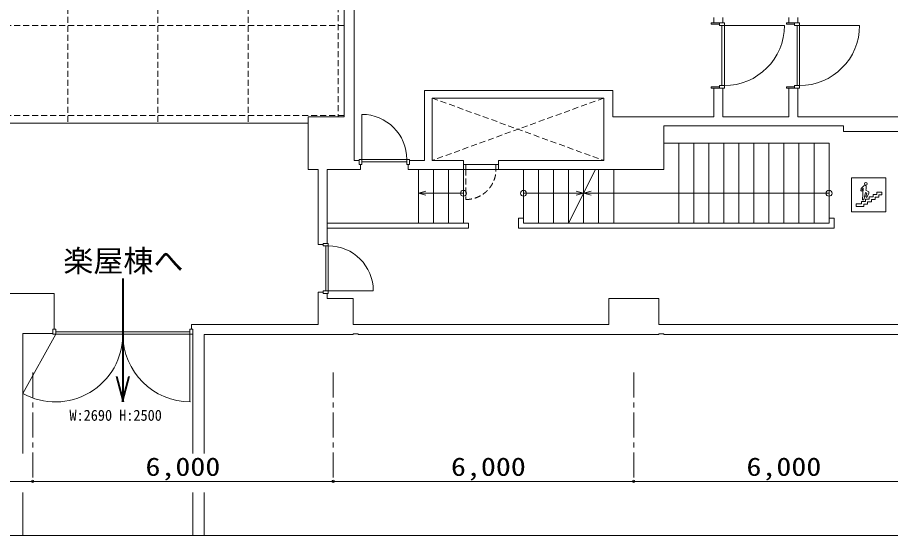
# Model space of a CAD drawing. Units: millimetres, scale not verified. Extents: x -27622 to 28378, y -25776 to 13441.
# Drawn here: x -8743 to 8711, y -25759 to -15406 of the extents above; entities that cross this region are included whole.
import ezdxf
from ezdxf.enums import TextEntityAlignment as Align

# ---------------------------------------------------------------- set-up
doc = ezdxf.new("R2010")
doc.units = ezdxf.units.MM
doc.header["$LTSCALE"] = 100
doc.linetypes.add('CHAIN1', pattern=[8, 5, -1, 1, -1])
doc.linetypes.add('DASHED1', pattern=[1.8, 1.2, -0.6])
for name, color, linetype, lineweight in [('0-0', 7, 'Continuous', 18), ('0-1', 4, 'Continuous', 18), ('D-E', 7, 'Continuous', 18), ('F-F', 7, 'Continuous', 18)]:
    doc.layers.add(name, color=color, linetype=linetype, lineweight=lineweight)
doc.layers.add('0-A', color=7, linetype='Continuous')
doc.styles.add('HGｺﾞｼｯｸE', font='')
doc.styles.add('ＭＳ ゴシック', font='')
doc.styles.get('HGｺﾞｼｯｸE').set_extended_font_data('HGｺﾞｼｯｸE')
doc.styles.get('ＭＳ ゴシック').set_extended_font_data('MS Gothic')

msp = doc.modelspace()

# ---------------------------------------------------------------- linework, layer by layer
at = {"layer": '0-0'}
for p, q in [((-2009.6, -18262.7), (-2009.6, -14212.9)), ((-2209.8, -17391.7), (-2209.8, -15214.1)), ((5128.5, -15515.8), (5128.5, -15540.8)), ((5178.9, -15405.6), (5178.9, -15515.8)), ((5178.9, -15515.8), (5359.1, -15515.8)), ((5289.4, -15565.8), (5289.4, -15515.8)), ((5389.6, -15515.8), (5289.4, -15515.8)), ((5359.1, -15405.6), (5359.1, -15515.8)), ((5389.6, -15565.8), (5389.6, -15515.8)), ((6630.3, -15515.8), (6630.3, -15540.8)), ((6680.7, -15405.7), (6680.7, -15515.8)), ((6680.7, -15515.8), (6860.9, -15515.8)), ((6791.2, -15565.8), (6791.2, -15515.8)), ((6891.3, -15515.8), (6791.2, -15515.8)), ((6860.9, -15405.6), (6860.9, -15515.8)), ((6891.3, -15565.8), (6891.3, -15515.8)), ((5128.5, -15540.8), (5289.4, -15540.8)), ((5289.4, -15565.8), (5389.6, -15565.8)), ((5339.5, -16767.3), (5339.5, -15565.8)), ((5389.6, -16767.3), (5389.6, -15565.8)), ((5389.6, -15565.8), (6591, -15565.8)), ((6630.3, -15540.8), (6791.2, -15540.8)), ((6791.2, -15565.8), (6891.3, -15565.8)), ((6841.3, -16767.3), (6841.3, -15565.8)), ((6891.3, -16767.3), (6891.3, -15565.8)), ((6891.3, -15565.8), (8092.8, -15565.8)), ((-602.9, -16866.1), (-452.7, -16866.1)), ((-602.9, -18262.7), (-602.9, -16866.1)), ((2976.4, -16866.1), (3156.6, -16866.1)), ((3156.6, -17391.7), (3156.6, -16866.1)), ((5128.5, -16792.3), (5128.5, -16817.3)), ((5128.5, -16817.3), (5289.4, -16817.3)), ((5178.9, -16817.3), (5359.2, -16817.3)), ((5178.9, -16817.3), (5179, -17391.7)), ((5389.6, -16817.3), (5289.4, -16817.3)), ((5359.2, -16817.3), (5359.2, -17391.7)), ((6630.3, -16792.3), (6630.3, -16817.3)), ((6630.3, -16817.3), (6791.2, -16817.3)), ((6680.7, -16817.3), (6860.9, -16817.3)), ((6680.7, -16817.3), (6680.7, -17391.7)), ((6891.3, -16817.3), (6791.2, -16817.3)), ((6860.9, -16817.3), (6861, -17391.7)), ((-452.7, -18262.7), (-452.7, -17016.3)), ((-2930.6, -17391.7), (-2209.8, -17391.7)), ((-2930.6, -17391.7), (-2930.6, -18442.9)), ((-1859.4, -18242.7), (-1859.4, -17341.6)), ((3156.6, -17391.7), (4177.8, -17391.7)), ((4177.8, -17391.7), (5179, -17391.7)), ((5359.2, -17391.7), (6680.7, -17391.7)), ((6861, -17391.7), (8983.5, -17391.7)), ((-13142.8, -17516.8), (-2930.6, -17516.8)), ((4177.8, -18442.9), (4177.8, -17571.9)), ((4177.8, -17571.9), (7772.1, -17571.9)), ((7772.1, -17682), (7772.1, -17571.9)), ((7772.1, -17682), (8983.5, -17682)), ((4177.8, -17917.3), (7481.7, -17917.3)), ((4478.2, -19519.2), (4478.2, -17917.3)), ((4778.5, -19519.2), (4778.5, -17917.3)), ((5078.9, -19519.2), (5078.9, -17917.3)), ((5379.2, -19519.2), (5379.2, -17917.3)), ((5679.6, -19519.2), (5679.6, -17917.3)), ((5979.9, -19519.2), (5979.9, -17917.3)), ((6280.3, -19519.2), (6280.3, -17917.3)), ((6580.7, -19519.2), (6580.7, -17917.3)), ((6881, -19519.2), (6881, -17917.3)), ((7181.4, -19519.2), (7181.4, -17917.3)), ((7481.7, -19519.2), (7481.7, -17917.3)), ((-2009.6, -18262.7), (-1909.4, -18262.7)), ((-1859.4, -18242.7), (-1909.4, -18242.7)), ((-1909.4, -18262.7), (-1909.4, -18342.8)), ((-1859.4, -18342.8), (-1859.4, -18242.7)), ((-1859.4, -18242.7), (-958.3, -18242.7)), ((-958.3, -18292.8), (-1859.4, -18292.8)), ((-958.3, -18242.7), (-908.2, -18242.7)), ((-958.3, -18342.8), (-958.3, -18242.7)), ((-908.2, -18342.8), (-908.2, -18242.7)), ((-908.2, -18262.7), (-908.2, -18342.8)), ((-908.2, -18262.7), (-602.9, -18262.7)), ((-452.7, -18262.7), (173, -18262.7)), ((173, -18442.9), (173, -18263)), ((873.9, -18262.7), (2976.4, -18262.7)), ((873.9, -18443), (873.9, -18263)), ((-2730.4, -18442.9), (-2930.6, -18442.9)), ((-2730.4, -18442.9), (-2730.4, -19944.7)), ((-2550.2, -18442.9), (-1884.4, -18442.9)), ((-2550.2, -18442.9), (-2550.2, -19919.7)), ((-1884.4, -18342.8), (-1909.4, -18342.8)), ((-1884.4, -18342.8), (-1884.4, -18442.9)), ((-958.3, -18342.8), (-908.2, -18342.8)), ((-933.3, -18342.8), (-933.3, -18442.9)), ((-933.3, -18342.8), (-908.2, -18342.8)), ((173, -18442.9), (-933.3, -18442.9)), ((-728, -19519.2), (-728, -18442.9)), ((-427.7, -19519.2), (-427.7, -18442.9)), ((-127.3, -19519.2), (-127.3, -18442.9)), ((223.1, -18342.8), (173, -18342.8)), ((173, -18342.8), (173, -18442.9)), ((173, -18442.9), (173, -19519.2)), ((823.8, -18342.8), (223.1, -18342.8)), ((223.1, -18442.9), (823.8, -18442.9)), ((3076.5, -18442.9), (873.9, -18442.9)), ((1374.5, -18442.9), (1374.5, -19519.2)), ((1674.8, -19519.2), (1674.8, -18442.9)), ((1975.2, -19519.2), (1975.2, -18442.9)), ((2275.5, -19519.2), (2275.5, -18442.9)), ((2813.7, -18442.9), (2275.5, -19519.2)), ((2575.9, -19519.2), (2575.9, -18442.9)), ((2876.3, -19519.2), (2876.3, -18442.9)), ((3076.5, -18442.9), (4177.8, -18442.9)), ((3176.6, -19519.2), (3176.6, -18442.9)), ((-577.8, -18878.3), (-728, -18918.5)), ((173, -18918.5), (-728, -18918.5)), ((-704.9, -18918.5), (-728, -18918.5)), ((-577.8, -18958.8), (-728, -18918.5)), ((2425.7, -18878.3), (2575.9, -18918.5)), ((2425.7, -18958.8), (2575.9, -18918.5)), ((2726.1, -18878.3), (2575.9, -18918.5)), ((2726.1, -18958.8), (2575.9, -18918.5)), ((7481.7, -18918.5), (2599, -18918.5)), ((273.2, -19519.2), (-2550.2, -19519.2)), ((273.2, -19519.2), (273.2, -19619.3)), ((1274.4, -19419.1), (1274.4, -19619.3)), ((1374.5, -19419.1), (1274.4, -19419.1)), ((2275.5, -19519.2), (1374.5, -19519.2)), ((7481.7, -19519.2), (2275.5, -19519.2)), ((7581.8, -19419.1), (7481.7, -19419.1)), ((7581.8, -19619.3), (7581.8, -19419.1)), ((1274.4, -19619.3), (7581.8, -19619.3)), ((-2630.3, -19944.7), (-2730.4, -19944.7)), ((-2630.3, -19969.8), (-2630.3, -19919.7)), ((-2630.3, -19919.7), (-2530.2, -19919.7)), ((-2630.3, -19944.7), (-2630.3, -19919.7)), ((-2550.2, -19919.7), (-2630.3, -19919.7)), ((-2630.3, -19969.8), (-2530.2, -19969.8)), ((-2580.2, -19969.8), (-2580.2, -20870.8)), ((-2530.2, -19969.8), (-2530.2, -19919.7)), ((-2530.2, -19969.8), (-2530.2, -20870.8)), ((-6645.1, -20621.8), (-6645.1, -23084.6)), ((-6635.1, -20621.8), (-6635.1, -23084.6)), ((-6625, -20621.8), (-6625, -23084.6)), ((-2630.3, -20895.9), (-2730.4, -20895.9)), ((-2730.4, -20895.9), (-2730.4, -21021)), ((-2630.3, -20870.8), (-2630.3, -20920.9)), ((-2630.3, -20870.8), (-2530.2, -20870.8)), ((-2630.3, -20895.9), (-2630.3, -20920.9)), ((-2630.3, -20920.9), (-2530.2, -20920.9)), ((-2550.2, -20920.9), (-2630.3, -20920.9)), ((-2550.2, -20920.9), (-2550.2, -21021)), ((-2530.2, -20870.8), (-2530.2, -20920.9)), ((-2530.2, -20870.8), (-1629.1, -20870.8)), ((-2730.4, -21021), (-2730.4, -21541.6)), ((-2029.6, -21021), (-2550.2, -21021)), ((-2029.6, -21541.6), (-2029.6, -21021)), ((3076.5, -21021), (3076.5, -21541.6)), ((4077.7, -21021), (3076.5, -21021)), ((4077.7, -21541.6), (4077.7, -21021)), ((-7976.6, -21636.7), (-8036.7, -21636.7)), ((-8036.7, -21736.9), (-8036.7, -21636.7)), ((-8006.7, -21636.7), (-8036.7, -21636.7)), ((-8036.7, -21721.8), (-8036.7, -21636.7)), ((-8036.7, -21721.8), (-8036.7, -21636.7)), ((-7976.6, -21636.7), (-7976.6, -21736.9)), ((-5293.5, -21636.7), (-5233.4, -21636.7)), ((-5293.5, -21636.7), (-5293.5, -21736.9)), ((-5263.4, -21636.7), (-5263.4, -21541.6)), ((-5263.4, -21541.6), (-2730.4, -21541.6)), ((-5263.4, -21636.7), (-5233.4, -21636.7)), ((-5258.4, -21636.7), (-5233.4, -21636.7)), ((-5233.4, -21736.9), (-5233.4, -21636.7)), ((-5233.4, -24117.8), (-5233.4, -21636.7)), ((-2029.6, -21541.6), (3076.5, -21541.6)), ((4077.7, -21541.6), (9204.7, -21541.6)), ((-8637.4, -21721.8), (-8036.7, -21721.8)), ((-8637.4, -24117.8), (-8637.4, -21721.8)), ((-7976.6, -21736.9), (-8637.4, -22921.5)), ((-7976.6, -21736.9), (-8036.7, -21736.9)), ((-7976.6, -21686.8), (-5293.5, -21686.8)), ((-7976.6, -21736.9), (-5293.5, -21736.9)), ((-5293.5, -21736.9), (-5233.4, -21736.9)), ((-5293.5, -21736.9), (-5293.5, -23088.5)), ((-5233.4, -21736.9), (-5258.4, -21736.9)), ((-5013.1, -21741.9), (-2029.6, -21741.9)), ((-5013.1, -24117.8), (-5013.1, -21741.9)), ((-2029.6, -21729.9), (-1929.5, -21729.9)), ((-2029.6, -21729.9), (-2029.6, -21741.9)), ((-1929.5, -21729.9), (-1929.5, -21741.9)), ((-1929.5, -21741.9), (4077.7, -21741.9)), ((4077.7, -21729.9), (4077.7, -21741.9)), ((4177.8, -21741.9), (12497.5, -21741.9)), ((-6769.2, -22584), (-6635.1, -23084.6)), ((-6759.5, -22581.4), (-6625.4, -23082)), ((-6749.8, -22578.8), (-6615.7, -23079.4)), ((-6520.3, -22578.8), (-6654.4, -23079.4)), ((-6510.6, -22581.4), (-6644.7, -23082)), ((-6500.9, -22584), (-6635.1, -23084.6)), ((-8637.4, -25759.4), (-8637.4, -24899.3)), ((-5233.4, -25759.4), (-5233.4, -24899.3)), ((-5013.1, -25759.4), (-5013.1, -24899.3))]:
    msp.add_line(p, q, dxfattribs=at)
at = {"layer": '0-0', "linetype": 'DASHED1'}
for p, q in [((-452.7, -17016.3), (2976.4, -18262.7)), ((2976.4, -17016.3), (-452.7, -18262.7)), ((223.1, -18442.9), (223.1, -19043.7))]:
    msp.add_line(p, q, dxfattribs=at)
at = {"layer": '0-0'}
for points in [[(5289.4, -15540.8), (5289.4, -15515.8), (5128.5, -15515.8)], [(6791.2, -15540.8), (6791.2, -15515.8), (6630.3, -15515.8)], [(-452.7, -16866.1), (2751.1, -16866.1), (2976.4, -16866.1)], [(5289.4, -16767.3), (5289.4, -16817.3), (5289.4, -16792.3), (5128.5, -16792.3)], [(5289.4, -16767.3), (5389.6, -16767.3), (5389.6, -16817.3)], [(6791.2, -16767.3), (6791.2, -16817.3), (6791.2, -16792.3), (6630.3, -16792.3)], [(6791.2, -16767.3), (6891.3, -16767.3), (6891.3, -16817.3)], [(-452.7, -17016.3), (2751.1, -17016.3), (2976.4, -17016.3), (2976.4, -18262.7)], [(-1859.4, -18342.8), (-1909.4, -18342.8), (-1909.4, -18242.7)], [(173, -18442.9), (223.1, -18442.9), (223.1, -18342.8)], [(2599, -18918.5), (2575.9, -18918.5), (1374.5, -18918.5)], [(273.2, -19619.3), (264.7, -19619.3), (-2550.2, -19619.3)], [(-8006.7, -21636.7), (-8006.7, -20920.9), (-8937.8, -20920.9)], [(4077.7, -21729.9), (4177.8, -21729.9), (4177.8, -21741.9)]]:
    msp.add_lwpolyline(points, dxfattribs=at)
msp.add_lwpolyline([(873.9, -18342.8), (823.8, -18342.8), (823.8, -18442.9), (873.9, -18442.9)], close=True, dxfattribs=at)
for centre in [(173, -18918.5), (1374.5, -18918.5), (7481.7, -18918.5)]:
    msp.add_circle(centre, 59.8, dxfattribs=at)
for centre, radius, start, end in [((5389.6, -15565.8), 1201.4, 270, 0), ((6891.3, -15565.8), 1201.4, 270, 0), ((-1859.4, -18242.7), 901.1, 0, 90), ((-2530.2, -20870.8), 901.1, 0, 90), ((-7986.7, -21736.9), 1351.6, 241.218, 0), ((-5283.4, -21736.9), 1351.6, 180, 270)]:
    msp.add_arc(centre, radius, start, end, dxfattribs=at)
at = {"layer": '0-0', "linetype": 'DASHED1'}
msp.add_arc((223.1, -18442.9), 600.7, 270, 0, dxfattribs=at)
at = {"layer": '0-1', "linetype": 'DASHED1'}
for p, q in [((-7736.4, 4409.2), (-7736.4, -17516.8)), ((-5934.2, 4409.2), (-5934.2, -17516.8)), ((-4132.1, 4409.2), (-4132.1, -17516.8)), ((-2329.9, 4259.1), (-2329.9, -17391.7)), ((-2209.8, -15564.5), (-13142.8, -15564.5)), ((-2209.8, -17366.7), (-13142.8, -17366.7))]:
    msp.add_line(p, q, dxfattribs=at)
at = {"layer": '0-1', "linetype": 'CHAIN1'}
for p, q in [((-8437.2, -22497.8), (-8437.2, -24676.4)), ((-2430, -22497.8), (-2430, -24676.4)), ((3577.1, -22497.8), (3577.1, -24676.4))]:
    msp.add_line(p, q, dxfattribs=at)
at = {"layer": '0-1'}
msp.add_line((3577.1, -24676.4), (9584.2, -24676.4), dxfattribs=at)
msp.add_lwpolyline([(-14444.3, -24676.4), (-8437.2, -24676.4), (-2430, -24676.4), (3577.1, -24676.4)], dxfattribs=at)
for centre in [(-8437.2, -24676.4), (-2430, -24676.4), (3577.1, -24676.4)]:
    msp.add_circle(centre, 25, dxfattribs=at)
at = {"layer": 'D-E'}
for points in [[(8614.6, -19291.5), (7932.1, -19291.5), (7932.1, -18609), (8614.6, -18609)], [(8535.2, -18897.9), (8438.3, -18897.9), (8438.3, -18944.4), (8361.8, -18944.4), (8361.8, -18991.2), (8285.5, -18991.2), (8285.5, -19037.4), (8209.3, -19037.4), (8209.3, -19083.6), (8133, -19083.6), (8133, -19130.1), (8022.6, -19130.1), (8022.6, -19185.9), (8175.2, -19185.9), (8175.2, -19139.4), (8251.4, -19139.4), (8251.4, -19092.9), (8327.7, -19092.9), (8327.7, -19046.4), (8403.8, -19046.4), (8403.8, -19000.2), (8480.3, -19000.2), (8480.3, -18953.7), (8535.2, -18953.7)]]:
    msp.add_lwpolyline(points, close=True, dxfattribs=at)
for points in [[(8165.6, -18818.4), (8153.4, -19050.6), (8180.3, -19050.6), (8209.1, -18902.7), (8235.7, -18915), (8217.3, -18983.1), (8236.5, -19002.3), (8276.6, -18916.5), (8278.9, -18905.7)], [(8219.2, -18766.5), (8215.7, -18763.8), (8215.3, -18763.8)], [(8266.3, -18884.1), (8218.1, -18856.5), (8222.7, -18833.1)], [(8118.3, -18864.3), (8118.7, -18872.4), (8139.8, -18876), (8139.8, -18874.5)]]:
    msp.add_lwpolyline(points, dxfattribs=at)
for centre, radius, start, end in [((8222.8, -18868), 104.5, 94.11782, 177.94518), ((8214.3, -18874.7), 74.5, 130.76114, 179.77837), ((8217.5, -18732.1), 26.3, 92.29837, 177.66072), ((8217.7, -18729.9), 26.4, 182.59799, 267.44292), ((8215.6, -18732), 26.2, 2.07451, 87.97322), ((8215.5, -18730), 26.2, 272.17571, 357.77656), ((8089, -18806.4), 136.2, 0.02208, 17.06473), ((8081.3, -18806.5), 143.9, 349.35009, 0.04517), ((8253.7, -18905.9), 25.3, 0.6005, 59.94799)]:
    msp.add_arc(centre, radius, start, end, dxfattribs=at)
at = {"layer": 'F-F'}
msp.add_line((-27621.7, -25759.4), (28378.3, -25759.4), dxfattribs=at)

# ---------------------------------------------------------------- texts
at = {"layer": '0-1', "style": 'ＭＳ ゴシック', "width": 1.2}
for p in [(-6183.6, -24676.4), (-76.5, -24676.4), (5830.7, -24676.4)]:
    msp.add_text('6,000', height=366.6, dxfattribs=at).set_placement(p, align=Align.BOTTOM_LEFT)
at = {"layer": '0-A', "style": 'HGｺﾞｼｯｸE'}
msp.add_text('楽屋棟へ', height=439.9, dxfattribs=at).set_placement((-7825, -20621.8), align=Align.BOTTOM_LEFT)
at = {"layer": '0-A', "style": 'ＭＳ ゴシック', "width": 0.95}
msp.add_text('W:2690 H:2500', height=219.9, dxfattribs=at).set_placement((-7703.3, -23531.9), align=Align.BOTTOM_LEFT)

doc.saveas('drawing.dxf')
